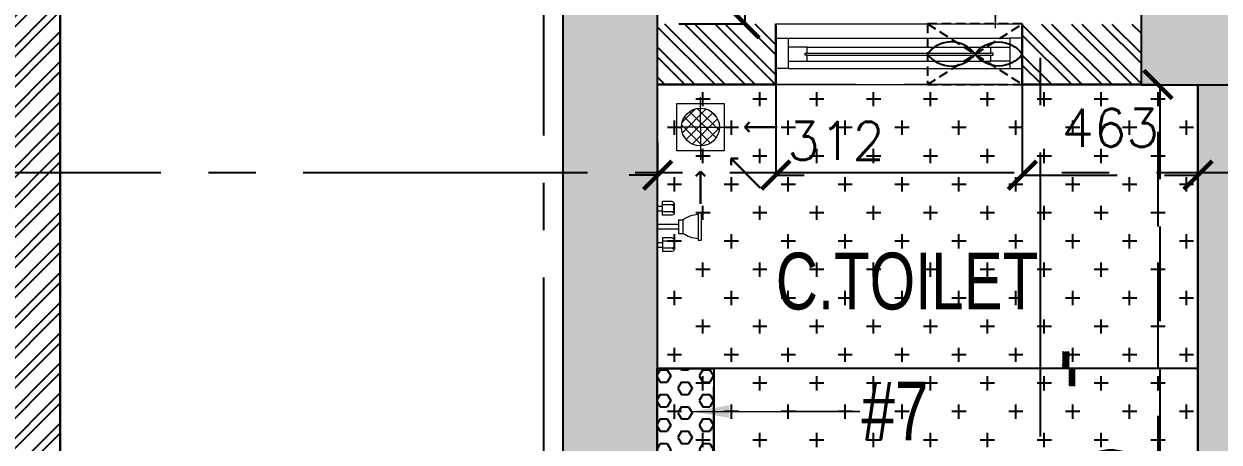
# Model space of a CAD drawing. Header units: millimetres. Extents: x 1167879 to 1231451, y -5731814 to -5645217.
# Drawn here: x 1211916 to 1215068, y -5712744 to -5711639 of the extents above; entities that cross this region are included whole.
import ezdxf

# ---------------------------------------------------------------- set-up
doc = ezdxf.new("R2010")
doc.units = ezdxf.units.MM
doc.header["$LTSCALE"] = 1000
doc.header["$MEASUREMENT"] = 0
for name, pattern in [('3BHK-A$0$AUDIT_D_120904163729-0', [0]), ('3BHK-A$0$HIDDEN', [0.375, 0.25, -0.125]), ('AUDIT_D_120904163729-0', [0]), ('T8 - TYPICAL FLOOR CORE$0$T10-TYPICAL FLOOR CORE$0$HIDDEN', [0.375, 0.25, -0.125]), ('T8(T9 IS SIMILAR) - DIMENSION & TEXTING$0$HIDDEN', [0.375, 0.25, -0.125]), ('T8(T9 IS SIMILAR)$0$$0$HIDDEN', [0.375, 0.25, -0.125]), ('T8(T9 IS SIMILAR)$0$HIDDEN', [0.375, 0.25, -0.125]), ('T8_REFUGE COLUMNS$0$CENTER2', [1.125, 0.75, -0.125, 0.125, -0.125])]:
    doc.linetypes.add(name, pattern=pattern)
doc.layers.get('0').update_dxf_attribs({"linetype": 'AUDIT_D_120904163729-0'})
for name, color, linetype, lineweight in [('3BHK-A$0$$1$a-TOI-fixtures', 251, 'Continuous', 0), ('3BHK-A$0$$1$A-WALL- 160', 6, 'Continuous', 30), ('3BHK-A$0$a-TOI-fixtures', 251, 'Continuous', 0), ('3BHK-A$0$A-WALL- 160', 6, 'Continuous', 30), ('3BHK-A$0$Ventilator', 5, 'Continuous', 0), ('T8 - TYPICAL FLOOR CORE$0$A-WALL- 160', 6, 'Continuous', 30), ('T8(T9 IS SIMILAR) - DIMENSION & TEXTING$0$a-Text', 4, 'Continuous', 0), ('T8(T9 IS SIMILAR) - DIMENSION & TEXTING$0$R0-18-10-2014-T1-1st Podium Floor Plan$0$Text', 2, 'Continuous', 0), ('T8(T9 IS SIMILAR)$0$D&W', 8, 'Continuous', 25), ('T8(T9 IS SIMILAR)$0$SCPL BEAM', 191, 'T8(T9 IS SIMILAR)$0$$0$HIDDEN', 13)]:
    doc.layers.add(name, color=color, linetype=linetype, lineweight=lineweight)
for name, color, linetype in [('3BHK-A$0$$1$ELEV.', 5, 'Continuous'), ('3BHK-A$0$$1$LEDGE WALL', 5, 'Continuous'), ('3BHK-A$0$A-HATCH -160', 251, '3BHK-A$0$AUDIT_D_120904163729-0'), ('3BHK-A$0$a-tile drop', 3, 'Continuous'), ('3BHK-A$0$A-TOI SUNK 50MM', 8, 'Continuous'), ('3BHK-A$0$APT PLANS-typ$0$TILEDROP', 3, 'Continuous'), ('3BHK-A$0$LEDGE WALL', 5, 'Continuous'), ('T8 - TYPICAL FLOOR CORE$0$T10-TYPICAL FLOOR CORE$0$A-SLAB SUNK-AC LEDGES', 251, 'T8 - TYPICAL FLOOR CORE$0$T10-TYPICAL FLOOR CORE$0$HIDDEN'), ('T8(T9 IS SIMILAR) - DIMENSION & TEXTING$0$A-DIMENSIONS', 2, 'T8(T9 IS SIMILAR) - DIMENSION & TEXTING$0$HIDDEN'), ('T8(T9 IS SIMILAR)$0$$6$a-beam 2', 50, 'Continuous'), ('T8(T9 IS SIMILAR)$0$S-BEAM', 20, 'T8(T9 IS SIMILAR)$0$$0$HIDDEN'), ('T8_REFUGE COLUMNS$0$A-CENTERLINE', 193, 'T8_REFUGE COLUMNS$0$CENTER2'), ('T8_REFUGE COLUMNS$0$A-RCC COLS', 3, 'Continuous'), ('T8_TYPICAL COLUMNS$0$A-RCC COLS', 3, 'Continuous')]:
    doc.layers.add(name, color=color, linetype=linetype)
doc.layers.add('T8_REFUGE COLUMNS$0$COL-HATCH', color=7, linetype='Continuous', lineweight=25, true_color=0xa3a3a3)
doc.styles.add('3BHK-A$0$Romans 1', font='romans.shx', dxfattribs={"height": 100})
doc.styles.add('T8(T9 IS SIMILAR) - DIMENSION & TEXTING$0$ARIAL ARROW', font='swisscl.ttf')
doc.styles.add('T8(T9 IS SIMILAR) - DIMENSION & TEXTING$0$Romans 1', font='romans.shx', dxfattribs={"height": 100})
doc.styles.add('T8(T9 IS SIMILAR) - DIMENSION & TEXTING$0$Tahoma', font='tahoma.ttf')
doc.dimstyles.new('3BHK-A$0$ALPINE S', dxfattribs={"dimscale": 0, "dimtxt": 100, "dimasz": 75, "dimexe": 0, "dimexo": 0, "dimgap": 75, "dimtad": 1, "dimdec": 0, "dimzin": 0, "dimdsep": 46, "dimtxsty": '3BHK-A$0$Romans 1', "dimblk": '3BHK-A$0$_ArchTick', "dimcen": 0.09, "dimclrd": 256, "dimclre": 256, "dimclrt": 7, "dimadec": 0, "dimazin": 0, "dimtfac": 1, "dimtdec": 0, "dimtofl": 0, "dimtmove": 1, "dimatfit": 0, "dimldrblk": '3BHK-A$0$_Open90', "dimfxl": 1, "dimtolj": 1, "dimtzin": 0, "dimarcsym": 0})
doc.dimstyles.new('T8(T9 IS SIMILAR) - DIMENSION & TEXTING$0$ALPINE S', dxfattribs={"dimscale": 0, "dimtxt": 100, "dimasz": 75, "dimexe": 0, "dimexo": 0, "dimgap": 75, "dimtad": 1, "dimdec": 0, "dimzin": 0, "dimdsep": 46, "dimtxsty": 'T8(T9 IS SIMILAR) - DIMENSION & TEXTING$0$Romans 1', "dimblk": 'T8(T9 IS SIMILAR) - DIMENSION & TEXTING$0$_ArchTick', "dimcen": 0.09, "dimclrd": 256, "dimclre": 256, "dimclrt": 7, "dimadec": 0, "dimazin": 0, "dimtfac": 1, "dimtdec": 0, "dimtofl": 0, "dimtmove": 1, "dimatfit": 0, "dimldrblk": 'T8(T9 IS SIMILAR) - DIMENSION & TEXTING$0$_Open90', "dimfxl": 1, "dimtolj": 1, "dimtzin": 0, "dimarcsym": 0})
doc.dimstyles.new('T8(T9 IS SIMILAR) - DIMENSION & TEXTING$0$SAMATA STD', dxfattribs={"dimtxt": 100, "dimasz": 50, "dimexe": 50, "dimexo": 50, "dimgap": 10, "dimtad": 0, "dimdec": 0, "dimrnd": 5, "dimzin": 0, "dimdsep": 46, "dimtxsty": 'T8(T9 IS SIMILAR) - DIMENSION & TEXTING$0$Tahoma', "dimblk": 'T8(T9 IS SIMILAR) - DIMENSION & TEXTING$0$_Origin2', "dimcen": -50, "dimdle": 50, "dimclrd": 7, "dimclre": 7, "dimclrt": 7, "dimadec": 0, "dimazin": 0, "dimtfac": 1, "dimtdec": 0, "dimtmove": 1, "dimatfit": 3, "dimfxl": 150, "dimtfill": 1, "dimtolj": 1, "dimtzin": 0, "dimlwd": -1, "dimlwe": -1, "dimarcsym": 0})

# ---------------------------------------------------------------- blocks, each defined once
blk = doc.blocks.new('T8(T9 IS SIMILAR) - DIMENSION & TEXTING$0$_ArchTick')
at = {"color": 0, "linetype": 'ByBlock', "const_width": 0.15}
blk.add_lwpolyline([(-0.5, -0.5), (0.5, 0.5)], dxfattribs=at)
blk = doc.blocks.new('*D448')
at = {"layer": 'T8(T9 IS SIMILAR) - DIMENSION & TEXTING$0$A-DIMENSIONS', "linetype": 'T8(T9 IS SIMILAR) - DIMENSION & TEXTING$0$HIDDEN', "lineweight": -2, "transparency": 16777216}
for p, q in [((1213899.028966847, -5711799.163711638), (1213899.028966847, -5712038.583169994)), ((1213587.268408691, -5711952.406651478), (1213587.268408691, -5712038.583169994))]:
    blk.add_line(p, q, dxfattribs=at)
at = {"layer": 'T8(T9 IS SIMILAR) - DIMENSION & TEXTING$0$A-DIMENSIONS', "lineweight": -2, "transparency": 16777216}
for p, q in [((1213587.268408691, -5712038.583169994), (1213512.268408691, -5712038.583169994)), ((1213899.028966847, -5712038.583169994), (1213974.028966847, -5712038.583169994))]:
    blk.add_line(p, q, dxfattribs=at)
at = {"layer": 'T8(T9 IS SIMILAR) - DIMENSION & TEXTING$0$A-DIMENSIONS', "linetype": 'ByBlock', "lineweight": -2, "transparency": 16777216, "xscale": 75, "yscale": 75, "zscale": 75}
blk.add_blockref('T8(T9 IS SIMILAR) - DIMENSION & TEXTING$0$_ArchTick', (1213587.268408691, -5712038.583169994), dxfattribs=at)
at = {"layer": 'T8(T9 IS SIMILAR) - DIMENSION & TEXTING$0$A-DIMENSIONS', "linetype": 'ByBlock', "lineweight": -2, "transparency": 16777216, "xscale": 75, "yscale": 75, "zscale": 75, "rotation": 180}
blk.add_blockref('T8(T9 IS SIMILAR) - DIMENSION & TEXTING$0$_ArchTick', (1213899.028966847, -5712038.583169994), dxfattribs=at)
at = {"layer": 'T8(T9 IS SIMILAR) - DIMENSION & TEXTING$0$A-DIMENSIONS', "color": 7, "linetype": 'ByBlock', "transparency": 16777216, "insert": (1214057.847523632, -5711948.156800954), "char_height": 100, "attachment_point": 5, "style": 'T8(T9 IS SIMILAR) - DIMENSION & TEXTING$0$Romans 1'}
blk.add_mtext('\\A1;312', dxfattribs=at)
blk = doc.blocks.new('T8(T9 IS SIMILAR) - DIMENSION & TEXTING$0$_Open90')
at = {"color": 0, "linetype": 'ByBlock', "lineweight": -2}
for p, q in [((-0.5, 0.5), (0, 0)), ((0, 0), (-1, 0)), ((0, 0), (-0.5, -0.5))]:
    blk.add_line(p, q, dxfattribs=at)
blk = doc.blocks.new('*D400')
at = {"layer": 'T8(T9 IS SIMILAR) - DIMENSION & TEXTING$0$A-DIMENSIONS', "linetype": 'T8(T9 IS SIMILAR) - DIMENSION & TEXTING$0$HIDDEN', "lineweight": -2, "transparency": 16777216}
for p, q in [((1214549.028966847, -5711799.163711638), (1214549.028966847, -5712038.583169994)), ((1215012.268408691, -5711952.406651478), (1215012.268408691, -5712038.583169994))]:
    blk.add_line(p, q, dxfattribs=at)
at = {"layer": 'T8(T9 IS SIMILAR) - DIMENSION & TEXTING$0$A-DIMENSIONS', "lineweight": -2, "transparency": 16777216}
blk.add_line((1214549.028966847, -5712038.583169994), (1215012.268408691, -5712038.583169994), dxfattribs=at)
at = {"layer": 'T8(T9 IS SIMILAR) - DIMENSION & TEXTING$0$A-DIMENSIONS', "linetype": 'ByBlock', "lineweight": -2, "transparency": 16777216, "xscale": 75, "yscale": 75, "zscale": 75, "rotation": 180}
blk.add_blockref('T8(T9 IS SIMILAR) - DIMENSION & TEXTING$0$_ArchTick', (1214549.028966847, -5712038.583169994), dxfattribs=at)
at = {"layer": 'T8(T9 IS SIMILAR) - DIMENSION & TEXTING$0$A-DIMENSIONS', "linetype": 'ByBlock', "lineweight": -2, "transparency": 16777216, "xscale": 75, "yscale": 75, "zscale": 75}
blk.add_blockref('T8(T9 IS SIMILAR) - DIMENSION & TEXTING$0$_ArchTick', (1215012.268408691, -5712038.583169994), dxfattribs=at)
at = {"layer": 'T8(T9 IS SIMILAR) - DIMENSION & TEXTING$0$A-DIMENSIONS', "color": 7, "linetype": 'ByBlock', "transparency": 16777216, "insert": (1214780.648687769, -5711913.583169994), "char_height": 100, "attachment_point": 5, "style": 'T8(T9 IS SIMILAR) - DIMENSION & TEXTING$0$Romans 1'}
blk.add_mtext('\\A1;463', dxfattribs=at)
blk = doc.blocks.new('*D401')
at = {"layer": 'T8(T9 IS SIMILAR) - DIMENSION & TEXTING$0$A-DIMENSIONS', "linetype": 'T8(T9 IS SIMILAR) - DIMENSION & TEXTING$0$HIDDEN', "lineweight": -2, "transparency": 16777216}
for p, q in [((1214797.55627681, -5711799.123226941), (1214907.009540971, -5711799.123226941)), ((1214797.55627681, -5714048.804952613), (1214907.009540971, -5714048.804952613))]:
    blk.add_line(p, q, dxfattribs=at)
at = {"layer": 'T8(T9 IS SIMILAR) - DIMENSION & TEXTING$0$A-DIMENSIONS', "lineweight": -2, "transparency": 16777216}
blk.add_line((1214907.009540971, -5714048.804952613), (1214907.009540971, -5711799.123226941), dxfattribs=at)
at = {"layer": 'T8(T9 IS SIMILAR) - DIMENSION & TEXTING$0$A-DIMENSIONS', "linetype": 'ByBlock', "lineweight": -2, "transparency": 16777216, "xscale": 75, "yscale": 75, "zscale": 75}
for p, rotation in [((1214907.009540971, -5711799.123226941), 90), ((1214907.009540971, -5714048.804952613), 270)]:
    blk.add_blockref('T8(T9 IS SIMILAR) - DIMENSION & TEXTING$0$_ArchTick', p, dxfattribs=dict(at, rotation=rotation))
at = {"layer": 'T8(T9 IS SIMILAR) - DIMENSION & TEXTING$0$A-DIMENSIONS', "color": 7, "linetype": 'ByBlock', "transparency": 16777216, "insert": (1214782.009540972, -5712923.964089777), "char_height": 100, "attachment_point": 5, "rotation": 90, "style": 'T8(T9 IS SIMILAR) - DIMENSION & TEXTING$0$Romans 1'}
blk.add_mtext('\\A1;2250', dxfattribs=at)
blk = doc.blocks.new('*D337')
at = {"layer": 'T8(T9 IS SIMILAR) - DIMENSION & TEXTING$0$A-DIMENSIONS', "linetype": 'T8(T9 IS SIMILAR) - DIMENSION & TEXTING$0$HIDDEN', "lineweight": -2, "transparency": 16777216}
for p, q in [((1213643.518408691, -5710098.811375679), (1213817.647120671, -5710098.811375679)), ((1213643.719358897, -5711639.150016902), (1213817.647120671, -5711639.150016902))]:
    blk.add_line(p, q, dxfattribs=at)
at = {"layer": 'T8(T9 IS SIMILAR) - DIMENSION & TEXTING$0$A-DIMENSIONS', "lineweight": -2, "transparency": 16777216}
blk.add_line((1213817.647120671, -5710098.811375679), (1213817.647120671, -5711639.150016902), dxfattribs=at)
at = {"layer": 'T8(T9 IS SIMILAR) - DIMENSION & TEXTING$0$A-DIMENSIONS', "linetype": 'ByBlock', "lineweight": -2, "transparency": 16777216, "xscale": 75, "yscale": 75, "zscale": 75}
for p, rotation in [((1213817.647120671, -5710098.811375679), 90), ((1213817.647120671, -5711639.150016902), 270)]:
    blk.add_blockref('T8(T9 IS SIMILAR) - DIMENSION & TEXTING$0$_ArchTick', p, dxfattribs=dict(at, rotation=rotation))
at = {"layer": 'T8(T9 IS SIMILAR) - DIMENSION & TEXTING$0$A-DIMENSIONS', "color": 7, "linetype": 'ByBlock', "transparency": 16777216, "insert": (1213692.647120672, -5710868.980696291), "char_height": 100, "attachment_point": 5, "rotation": 90, "style": 'T8(T9 IS SIMILAR) - DIMENSION & TEXTING$0$Romans 1'}
blk.add_mtext('\\A1;1540', dxfattribs=at)
blk = doc.blocks.new('T8(T9 IS SIMILAR) - DIMENSION & TEXTING$0$_Origin2')
at = {"color": 0, "linetype": 'ByBlock', "lineweight": -2}
blk.add_line((-0.5, 0), (-1, 0), dxfattribs=at)
for radius in [0.5, 0.25]:
    blk.add_circle((0, 0), radius, dxfattribs=at)
blk = doc.blocks.new('T8_REFUGE COLUMNS')
at = {"layer": 'T8_REFUGE COLUMNS$0$COL-HATCH', "linetype": 'ByBlock'}
h = blk.add_hatch(color=256, dxfattribs=at)
h.dxf.hatch_style = 1
h.paths.add_polyline_path([(1213587.069074492, -5709939.863253396), (1213337.069074492, -5709939.863253396), (1213337.069074492, -5714149.863253396), (1213587.069074492, -5714149.863253396)])
h = blk.add_hatch(color=256, dxfattribs=at)
h.dxf.hatch_style = 1
h.paths.add_polyline_path([(1214862.069074492, -5711799.863253396), (1215112.069074492, -5711799.863253396), (1215112.069074492, -5709939.863253396), (1214862.069074492, -5709939.863253396)])
at = {"layer": 'T8_REFUGE COLUMNS$0$A-CENTERLINE'}
for p, q in [((1214597.093489862, -5722853.457671415), (1214597.093489862, -5698299.636913834)), ((1213287.069077838, -5728808.541404216), (1213287.069077838, -5698573.632249597)), ((1223527.849618288, -5712032.363253396), (1182137.130773903, -5712032.363253396))]:
    blk.add_line(p, q, dxfattribs=at)
at = {"layer": 'T8_REFUGE COLUMNS$0$A-RCC COLS', "linetype": 'ByBlock'}
for points in [[(1213587.069074492, -5709939.863253396), (1213337.069074492, -5709939.863253396), (1213337.069074492, -5714149.863253396), (1213587.069074492, -5714149.863253396)], [(1214862.069074492, -5711799.863253396), (1215112.069074492, -5711799.863253396), (1215112.069074492, -5709939.863253396), (1214862.069074492, -5709939.863253396)]]:
    blk.add_lwpolyline(points, close=True, dxfattribs=at)
blk = doc.blocks.new('T8_TYPICAL COLUMNS')
at = {"layer": 'T8_TYPICAL COLUMNS$0$A-RCC COLS', "linetype": 'ByBlock'}
blk.add_blockref('T8_REFUGE COLUMNS', (0, 0), dxfattribs=at)
blk = doc.blocks.new('3BHK-A$0$$1$SH-flat-2')
at = {"layer": '3BHK-A$0$$1$a-TOI-fixtures'}
for p, q in [((14.58545720076654, 29.96890786848963), (14.6623679799959, 65.96882571186872)), ((39.87427011504769, 65.91496261581779), (14.6623679799959, 65.96882571186872)), ((0.0897292424924672, 41.9999041510746), (14.61109412717633, 41.96888048294932)), ((0.1153661689022556, 53.99987676553427), (14.63673105358612, 53.96885309740901)), ((39.74256958789192, 38.67833802476525), (14.53066745295655, 38.73220112081617)), ((39.78203696873971, 57.15198346506804), (14.57013483368791, 57.20584656111897)), ((43.42382801196071, 31.55861227028072), (44.73235134384593, 33.07593266386539)), ((44.62536237493623, 43.01740525010973), (44.64502356189766, 52.22029103059322)), ((45.89735140220727, 36.20045939460397), (45.94612890656573, 59.03192937187849)), ((108.3742690176004, -32.83030842524022), (108.5135574364103, 32.36694593075663)), ((108.5135574364103, 32.36694593075663), (108.5208240061765, 35.76823659613729)), ((108.5208240061765, 35.76823659613729), (116.3477517892606, 35.75151502713561)), ((116.1939302308019, -36.24832065962254), (116.3477517892606, 35.75151502713561)), ((-0.0128184632631019, -5.999986307695508), (0.0128184632631019, 5.999986307695508)), ((0.0128184632631019, 5.999986307695508), (56.28379640099593, 5.879768122918903)), ((39.79735933581833, 29.91504477243871), (14.58545720076654, 29.96890786848963)), ((56.23252254817636, -18.12017710600048), (56.30943332740571, 17.87974073737859)), ((56.30943332740571, 17.87974073737859), (68.30940594186539, 17.85410381108522)), ((68.23249516263604, -18.14581403229385), (68.30940594186539, 17.85410381108522)), ((-0.0128184632631019, -5.999986307695508), (56.25815947458614, -6.12020449154079)), ((14.4572725687176, -30.03095520380885), (14.38036178948823, -66.03087304718792)), ((39.6691747037694, -30.08481829985977), (14.4572725687176, -30.03095520380885)), ((56.23252254817636, -18.12017710600048), (68.23249516263604, -18.14581403229385)), ((-0.1153661689022556, -53.99987676553427), (14.40599871589802, -54.03090043272822)), ((-0.0897292424924672, -41.9999041510746), (14.43163564230781, -42.03092781826852)), ((39.53747417661361, -57.32144289091229), (14.32557204167824, -57.26757979486135)), ((39.57694155746139, -38.84779745060951), (14.36503942240961, -38.7939343545586)), ((43.28858762187883, -31.74386601056904), (44.59061578521504, -33.26676362659782)), ((44.44114975631237, -43.2076883194968), (44.4214885692345, -52.41057409904897)), ((45.74225469573867, -36.39623966068029), (45.69347719138022, -59.22770963795482)), ((108.3742690176004, -32.83030842524022), (108.3670024477178, -36.23159909062088)), ((108.3670024477178, -36.23159909062088), (116.1939302308019, -36.24832065962254)), ((39.59226392454002, -66.08473614323884), (14.38036178948823, -66.03087304718792))]:
    blk.add_line(p, q, dxfattribs=at)
for centre, radius, start, end in [((39.86401534441393, 61.11497357022017), 4.799999999999998, 359.8775926183169, 89.8775925983494), ((39.75282435852569, 43.47832707036287), 4.799999999999998, 269.8775925983494, 359.8775926183169), ((39.73231481737457, 33.87834897916764), 4.799999999999998, 359.8775926183169, 89.8775925983494), ((39.77152957255022, 52.23374698963016), 4.799999999999998, 359.8775926183169, 89.8775925983494), ((39.79229173925705, 61.95197251066566), 4.799999999999998, 269.8775925983494, 359.8775926183169), ((39.80761410633568, 34.71503381803632), 4.799999999999998, 269.8775925983494, 359.8775926183169), ((41.14613945549353, 59.04199445992708), 4.799999999999998, 359.8775926183169, 46.44489964919602), ((41.09736235649324, 36.21071416512132), 4.799999999999998, 319.225814196031, 359.8775926183169), ((114.7754962771432, -47.92429682146758), 80.53505783733691, 94.45948857713338, 125.2375161767863), ((39.65891993325204, -34.88480734545738), 4.799999999999998, 359.8775926183169, 89.8775925983494), ((114.9792200268712, 47.43344530556351), 80.53505783733691, 234.5176689941449, 265.2956966200736), ((39.52721940609627, -62.12143193650991), 4.799999999999998, 359.8775926183169, 89.8775925983494), ((39.54798157280311, -52.40320641547441), 4.799999999999998, 269.8775925983494, 359.8775926183169), ((39.58719632797875, -34.04780840501189), 4.799999999999998, 269.8775925983494, 359.8775926183169), ((39.56668678682763, -43.64778649620711), 4.799999999999998, 359.8775926183169, 89.8775925983494), ((39.60251869505737, -61.28474709764123), 4.799999999999998, 269.8775925983494, 359.8775926183169), ((40.89348855090793, -59.21726518496871), 4.799999999999998, 313.3102855457452, 359.8775926183169), ((40.94226564990822, -36.38598489016295), 4.799999999999998, 359.8775926183169, 40.52937102270659)]:
    blk.add_arc(centre, radius, start, end, dxfattribs=at)
blk = doc.blocks.new('3BHK-A$0$TILE DROP -x')
at = {"layer": '3BHK-A$0$APT PLANS-typ$0$TILEDROP'}
h = blk.add_hatch(dxfattribs=at)
h.set_pattern_fill('ACET-2D-ANSI31', color=8, scale=90, angle=89.99999999999999, style=0)
h.set_pattern_definition([(135, (-851695.9139893535, 5365039.182609772), (-7.954951288348662, -7.954951288348659), [])])
h.paths.add_polyline_path([(-58323.94854449527, -19205.88290157635), (-58323.94854449527, -19023.73387729563), (-58261.51981097856, -19023.73387729563), (-58261.51981097856, -19205.88290157635)])
edge = h.paths.add_edge_path()
edge.add_line((-58323.94854449527, -19381.16774707194), (-58393.72960459582, -19381.16774707194))
edge.add_line((-58323.9485444997, -19205.88290157635), (-58323.94854449527, -19381.16774707194))
edge.add_line((-58393.08517707838, -19205.88290157635), (-58323.9485444997, -19205.88290157635))
edge.add_line((-58393.08517707464, -19381.16774707194), (-58393.08517707838, -19205.88290157635))
at = {"layer": '3BHK-A$0$APT PLANS-typ$0$TILEDROP', "color": 1}
blk.add_line((-58153.93408855224, -19205.88290150836), (-58434.03095930733, -19205.88290150836), dxfattribs=at)
at = {"layer": '3BHK-A$0$APT PLANS-typ$0$TILEDROP', "color": 20, "const_width": 10}
for points in [[(-58261.51981097856, -19205.88290157635), (-58261.51981097856, -19023.73387729563)], [(-58323.94854449527, -19381.16774707194), (-58323.94854449527, -19205.88290157635)], [(-58323.94854449527, -19205.88290157635), (-58261.51981097856, -19205.88290157635)]]:
    blk.add_lwpolyline(points, dxfattribs=at)
blk = doc.blocks.new('3BHK-A$0$V1')
at = {"layer": '3BHK-A$0$Ventilator'}
for p, q in [((1139503.9029181, -5700057.068097494), (1140153.9029181, -5700057.068097494)), ((1139503.9029181, -5700217.068097494), (1140153.9029181, -5700217.068097494))]:
    blk.add_line(p, q, dxfattribs=at)
at = {"layer": '3BHK-A$0$Ventilator', "color": 8}
for p, q in [((1139536.9029181, -5700094.568097494), (1140120.9029181, -5700094.568097494)), ((1139586.9029181, -5700118.318097494), (1140070.9029181, -5700118.318097494)), ((1139536.9029181, -5700174.568097494), (1140120.9029181, -5700174.568097494)), ((1139586.9029181, -5700155.818097494), (1140070.9029181, -5700155.818097494))]:
    blk.add_line(p, q, dxfattribs=at)
at = {"layer": '3BHK-A$0$Ventilator', "color": 5}
for p, q in [((1139586.9029181, -5700134.068097494), (1140070.9029181, -5700134.068097494)), ((1139586.9029181, -5700140.068097494), (1140070.9029181, -5700140.068097494))]:
    blk.add_line(p, q, dxfattribs=at)
at = {"layer": '3BHK-A$0$Ventilator', "color": 4}
for points in [[(1139503.9029181, -5700094.568097494), (1139536.9029181, -5700094.568097494), (1139536.9029181, -5700174.568097494), (1139503.9029181, -5700174.568097494)], [(1140153.9029181, -5700094.568097494), (1140120.9029181, -5700094.568097494), (1140120.9029181, -5700174.568097494), (1140153.9029181, -5700174.568097494)], [(1139586.9029181, -5700134.068097494), (1139586.9029181, -5700118.318097494), (1139536.9029181, -5700118.318097494), (1139536.9029181, -5700155.818097494), (1139586.9029181, -5700155.818097494), (1139586.9029181, -5700140.068097494), (1139580.9029181, -5700140.068097494), (1139580.9029181, -5700134.068097494)], [(1140070.9029181, -5700134.068097494), (1140070.9029181, -5700118.318097494), (1140120.9029181, -5700118.318097494), (1140120.9029181, -5700155.818097494), (1140070.902918101, -5700155.818097494), (1140070.902918101, -5700140.068097494), (1140076.902918101, -5700140.068097494), (1140076.902918101, -5700134.068097494)]]:
    blk.add_lwpolyline(points, close=True, dxfattribs=at)
blk = doc.blocks.new('3BHK-A$0$_ArchTick')
at = {"color": 0, "linetype": 'ByBlock', "const_width": 0.15}
blk.add_lwpolyline([(-0.5, -0.5), (0.5, 0.5)], dxfattribs=at)
blk = doc.blocks.new('3BHK-A$0$_Open90')
at = {"color": 0, "linetype": 'ByBlock', "lineweight": -2}
for p, q in [((0, 0), (-1, 0)), ((-0.5, 0.5), (0, 0)), ((0, 0), (-0.5, -0.5))]:
    blk.add_line(p, q, dxfattribs=at)
blk = doc.blocks.new('T8 - TYPICAL FLOOR CORE')
at = {"layer": 'T8 - TYPICAL FLOOR CORE$0$T10-TYPICAL FLOOR CORE$0$A-SLAB SUNK-AC LEDGES', "linetype": 'ByBlock'}
h = blk.add_hatch(dxfattribs=at)
h.set_pattern_fill('ANSI32', color=256, scale=150)
h.set_pattern_definition([(45.00000000000001, (3.725290298461914e-09, 0), (-39.77475644174329, 39.7747564417433), []), (45.00000000000001, (26.51650425326079, 0), (-39.77475644174329, 39.7747564417433), [])])
h.paths.add_polyline_path([(1211852.4104839, -5713714.027511456), (1211852.41047789, -5713874.138447795), (1212012.150624346, -5713874.151237854), (1212012.397734075, -5710799.555501651), (1211852.410593317, -5710799.564470891), (1211852.41258637, -5713714.027511456)])
at = {"layer": 'T8 - TYPICAL FLOOR CORE$0$A-WALL- 160', "linetype": 'ByBlock'}
blk.add_line((1212012.150634278, -5713874.027665376, -0.551619110882674), (1212012.410593317, -5710599.564333833, 9.706785678442742e-05), dxfattribs=at)
blk = doc.blocks.new('T8(T9 IS SIMILAR) - DIMENSION & TEXTING')
at = {"layer": 'T8(T9 IS SIMILAR) - DIMENSION & TEXTING$0$a-Text', "style": 'T8(T9 IS SIMILAR) - DIMENSION & TEXTING$0$ARIAL ARROW'}
blk.add_text('C.TOILET', height=150, dxfattribs=at).set_placement((1213899.091379511, -5712393.236663123))
at = {"layer": 'T8(T9 IS SIMILAR) - DIMENSION & TEXTING$0$R0-18-10-2014-T1-1st Podium Floor Plan$0$Text', "linetype": 'ByBlock', "style": 'T8(T9 IS SIMILAR) - DIMENSION & TEXTING$0$ARIAL ARROW'}
blk.add_text('#7', height=154.9125, dxfattribs=at).set_placement((1214125.029516319, -5712738.680854224, 0.04433325770848373))
at = {"layer": 'T8(T9 IS SIMILAR) - DIMENSION & TEXTING$0$A-DIMENSIONS', "linetype": 'ByBlock'}
for base, p1, p2, picture, middle in [((1213817.647120671, -5711639.150016902), (1213643.518408691, -5710098.811375679), (1213643.719358897, -5711639.150016902), '*D337', (1213692.647120672, -5710868.980696291)), ((1214907.009540971, -5711799.123226941), (1214797.55627681, -5714048.804952613), (1214797.55627681, -5711799.123226941), '*D401', (1214782.009540972, -5712923.964089777))]:
    dim = blk.add_linear_dim(base=base, p1=p1, p2=p2, angle=270, dimstyle='T8(T9 IS SIMILAR) - DIMENSION & TEXTING$0$ALPINE S', override={"dimscale": 1, "dimfxl": 5, "dimarcsym": 1}, dxfattribs=at)
    dim.commit()
    dim.dimension.update_dxf_attribs({"geometry": picture, "text_midpoint": middle})
dim = blk.add_linear_dim(base=(1213587.268408691, -5712038.583169994), p1=(1213899.028966847, -5711799.163711638, 0.4895635743113104), p2=(1213587.268408691, -5711952.406651478), dimstyle='T8(T9 IS SIMILAR) - DIMENSION & TEXTING$0$ALPINE S', override={"dimscale": 1, "dimfxl": 5, "dimarcsym": 1}, dxfattribs=at)
dim.commit()
dim.dimension.update_dxf_attribs({"geometry": '*D448', "text_midpoint": (1214057.847523632, -5712073.156800954), "dimtype": 128})
dim = blk.add_linear_dim(base=(1215012.268408691, -5712038.583169994), p1=(1214549.028966847, -5711799.163711638, 0.4895635743113104), p2=(1215012.268408691, -5711952.406651478), dimstyle='T8(T9 IS SIMILAR) - DIMENSION & TEXTING$0$ALPINE S', override={"dimscale": 1, "dimfxl": 5, "dimarcsym": 1}, dxfattribs=at)
dim.commit()
dim.dimension.update_dxf_attribs({"geometry": '*D400', "text_midpoint": (1214780.648687769, -5711913.583169994)})
at = {"layer": 'T8(T9 IS SIMILAR) - DIMENSION & TEXTING$0$R0-18-10-2014-T1-1st Podium Floor Plan$0$Text'}
for points in [[(1214478.588162708, -5711650.323462113), (1214478.560957924, -5711374.410602692), (1214478.588162708, -5711380.486961386)], [(1213676.385938202, -5712662.777947051), (1214120.963373476, -5712662.750742268), (1213946.222438929, -5712662.777947051)]]:
    blk.add_leader(points, dimstyle='T8(T9 IS SIMILAR) - DIMENSION & TEXTING$0$SAMATA STD', override={"dimscale": 1, "dimasz": 100, "dimclrd": 2, "dimfxlon": 1, "dimarcsym": 1}, dxfattribs=at)
blk = doc.blocks.new('3BHK-A$0$A$C1DA736AB')
at = {"layer": '3BHK-A$0$a-TOI-fixtures', "linetype": 'ByBlock'}
for points in [[(117.0387634050567, 0.417050295509398, -1.444221873203588e-07), (202.2607585566584, 0.417050295509398, -1.444221873203588e-07)], [(81.71770091936924, -82.77827512752265, -1.444221873203588e-07), (158.1694625304081, -159.9498260067776, -1.444221873203588e-07)], [(0.4170502950437367, -117.0387634048238, -1.444221873203588e-07), (0.4170502950437367, -202.2607585564256, -1.444221873203588e-07)]]:
    blk.add_leader(points, dimstyle='3BHK-A$0$ALPINE S', override={"dimscale": 1, "dimasz": 25, "dimtad": 0, "dimfxl": 5, "dimtfill": 1, "dimarcsym": 1}, dxfattribs=at)
blk = doc.blocks.new('3BHK-A$0$Type-A-First Floor Plan-bottom-up$0$FLOOR TRAP-flat-6')
at = {"layer": '3BHK-A$0$a-TOI-fixtures'}
h = blk.add_hatch(dxfattribs=at)
h.set_pattern_fill('ACET-2D-_USER', color=256, scale=20, angle=45, style=0, double=1, pattern_type=0)
h.set_pattern_definition([(45, (-789896.9811593808, 5385770.065510595), (-14.14213562373095, 14.14213562373095), []), (135, (-789896.9811593808, 5385770.065510595), (-14.14213562373095, -14.14213562373095), [])])
edge = h.paths.add_edge_path()
edge.add_arc((150, 150), 50, 0, 360)
for q in [(150, 228.6066128518432), (67.63823741488159, 150), (237.4005553794559, 150), (150, 63.56981365382671)]:
    blk.add_line((150, 150), q, dxfattribs=at)
blk.add_lwpolyline([(87.5, 212.5), (212.5, 212.5), (212.5, 87.5), (87.5, 87.5)], close=True, dxfattribs=at)
blk.add_circle((150, 150), 50, dxfattribs=at)
at = {"layer": '3BHK-A$0$A-WALL- 160', "linetype": 'ByBlock'}
blk.add_blockref('3BHK-A$0$A$C1DA736AB', (149.5829497049563, 149.5829497044906, 1.444221873203588e-07), dxfattribs=at)
blk = doc.blocks.new('3BHK-A')
at = {"layer": '3BHK-A$0$A-HATCH -160', "linetype": 'ByBlock'}
h = blk.add_hatch(dxfattribs=at)
h.set_pattern_fill('ZIGZAG', color=256, scale=250)
h.set_pattern_definition([(9.213864076586625e-15, (1.30385160446167e-08, 0), (31.25, 31.25), [31.25, -31.25]), (90, (31.25000001303852, 0), (-31.25, 31.25), [31.25, -31.25])])
h.paths.add_polyline_path([(1185182.784720457, -5714749.522536782), (1186532.739604953, -5714749.522536782), (1186532.739604953, -5714149.53015602), (1186632.739604953, -5714149.53015602), (1186632.739604954, -5714749.522536783), (1188712.739604953, -5714749.522536781), (1188712.737810913, -5714049.530156025), (1189032.455970523, -5714049.530156025), (1189032.456343462, -5714149.529336603), (1188812.739604953, -5714149.530156019), (1188812.739604953, -5715449.514917542), (1189032.455970523, -5715449.514098127), (1189032.455970527, -5715549.514098127), (1188712.739604953, -5715549.514917542), (1188712.739604953, -5714849.522536781), (1186632.739604953, -5714849.522536783), (1186632.739604953, -5715664.522575011), (1186532.739604953, -5715664.522575011), (1186532.739604953, -5714849.522536783), (1185182.784793119, -5714849.522536782)])
h.paths.add_polyline_path([(1185182.784720457, -5713249.522536782), (1185782.739604953, -5713249.522536782), (1185782.739604953, -5713149.522536782), (1185182.784720457, -5713149.522536782)])
h.paths.add_polyline_path([(1186532.739604953, -5710699.522536782), (1186632.739604953, -5710699.522536782), (1186632.739604953, -5713249.522536782), (1186532.739604953, -5713249.522536782)])
h.paths.add_polyline_path([(1186532.739604954, -5717399.522536783), (1186632.739604953, -5717399.522536783), (1186632.739604953, -5716414.522575011), (1186532.739604954, -5716414.522575011)])
h.paths.add_polyline_path([(1194902.150947615, -5715375.036354459), (1194082.260591126, -5715375.036354459), (1194082.260591126, -5715475.036354459), (1194902.150947615, -5715475.036354459)])
h.paths.add_polyline_path([(1195782.150947615, -5715375.036354459), (1196682.238411872, -5715375.036354459), (1196682.238411872, -5715475.036354459), (1195782.150947615, -5715475.036354459)])
h.paths.add_polyline_path([(1194132.526145509, -5714149.863253383), (1196532.369635714, -5714149.863253383), (1196532.369635714, -5714049.863253383), (1194132.526145509, -5714049.863253383)])
h.paths.add_polyline_path([(1197432.369635714, -5711800.181709208), (1197532.369635713, -5711800.181709208), (1197532.369635713, -5714149.863253383), (1197432.369635714, -5714149.863253383)])
h.paths.add_polyline_path([(1198282.369635714, -5714149.863253383), (1198958.700144985, -5714149.863253387), (1198958.700144985, -5714049.864075284), (1198282.369635714, -5714049.864075281)])
h.paths.add_polyline_path([(1196871.920479781, -5720208.620572756), (1196082.231456206, -5720209.680859622), (1196082.33626486, -5720109.672830017), (1196082.234802242, -5720109.680760174), (1196182.231456206, -5720109.680761719), (1196871.920479781, -5720108.620474854)])
h.paths.add_polyline_path([(1193397.244164141, -5709939.875150396), (1193882.260591126, -5709939.579262343), (1193882.260591126, -5710040.054321714), (1193397.32087479, -5710040.054321714)])
h.paths.add_polyline_path([(1186632.700148101, -5708554.689457875), (1187192.339545021, -5708554.76753319), (1187192.339545021, -5708654.722368722), (1186632.703050737, -5708654.722368754)])
h.paths.add_polyline_path([(1194182.260592735, -5715723.976018642), (1194082.260591126, -5715723.976018642), (1194082.260591126, -5715473.976018642), (1194182.260592735, -5715473.976018642)])
h = blk.add_hatch(dxfattribs=at)
h.set_pattern_fill('ANSI32', color=256, scale=150)
h.set_pattern_definition([(45.00000000000001, (1.30385160446167e-08, 0), (-39.77475644174329, 39.7747564417433), []), (45.00000000000001, (26.51650426257402, 0), (-39.77475644174329, 39.7747564417433), [])])
h.paths.add_polyline_path([(1197682.377641785, -5711640.380040567), (1197995.566178889, -5711640.380040567), (1197995.566178889, -5711800.365190118), (1197682.377641785, -5711800.365190118)])
h = blk.add_hatch(dxfattribs=at)
h.set_pattern_fill('ANSI32', color=256, scale=150)
h.set_pattern_definition([(45.00000000000001, (-0.652265147306025, 1285.594474900514), (-39.77475644174329, 39.7747564417433), []), (45.00000000000001, (25.8642391031608, 1285.594474900514), (-39.77475644174329, 39.7747564417433), [])])
h.paths.add_polyline_path([(1198645.566253178, -5711640.365190118), (1198958.719403745, -5711640.365190118), (1198958.719403745, -5711800.4488275), (1198645.566253178, -5711800.4488275)])
at = {"layer": '3BHK-A$0$A-TOI SUNK 50MM'}
h = blk.add_hatch(dxfattribs=at)
h.set_pattern_fill('CROSS', color=256, scale=300, style=0)
h.set_pattern_definition([(9.213864076586625e-15, (-0.652265147306025, 1286.837772074156), (75, 75), [37.5, -112.5]), (90, (18.09773485269397, 1268.087772074156), (-74.99999999999999, 75), [37.5, -112.5])])
h.paths.add_polyline_path([(1197532.369635714, -5711799.205530326), (1198958.719403745, -5711799.205530326), (1198958.719403745, -5714049.863253383), (1197532.369635715, -5714049.863253383)])
at = {"layer": '3BHK-A$0$LEDGE WALL'}
h = blk.add_hatch(dxfattribs=at)
h.set_pattern_fill('HEX', color=8, scale=150, angle=180)
h.set_pattern_definition([(180, (1.30385160446167e-08, 0), (-3.977157145218398e-15, -32.47595264191645), [18.75, -37.5]), (299.9999999999999, (1.30385160446167e-08, 0), (28.125, 16.23797632095821), [18.74999999999995, -37.4999999999999]), (239.9999999999999, (-18.74999998696148, 0), (28.12499999999999, -16.23797632095823), [18.74999999999994, -37.49999999999989])])
h.paths.add_polyline_path([(1198958.698302169, -5713298.524932641), (1198808.698302169, -5713298.524932641), (1198808.698354525, -5712549.206776072), (1198958.698354525, -5712549.206776072)])
at = {"linetype": '3BHK-A$0$HIDDEN', "ltscale": 0.1}
for p, q in [((1198245.566253129, -5711799.121892943, -0.02432551863291288), (1197995.566253129, -5711639.121892943, -0.02432551863291288)), ((1198245.566253129, -5711639.121892943, -0.02432551863291288), (1197995.566253129, -5711799.121892943, -0.02432551863291288))]:
    blk.add_line(p, q, dxfattribs=at)
at = {"linetype": '3BHK-A$0$HIDDEN', "ltscale": 0.1, "elevation": -0.02432551863291288}
blk.add_lwpolyline([(1198245.566253129, -5711799.121892943), (1197995.566253129, -5711799.121892943), (1197995.566253129, -5711639.121892943), (1198245.566253129, -5711639.121892943)], close=True, dxfattribs=at)
at = {"linetype": 'ByBlock', "elevation": -0.02432551863291288}
for points in [[(1198120.566253129, -5711719.121892943, 0.5200000000009759), (1197995.566253129, -5711719.121892943, 0.5040000000015331), (1198120.566253129, -5711719.121892943, 4.789571992137014)], [(1198120.566253129, -5711719.121892943, -0.5200000000009759), (1198245.566253129, -5711719.121892943, -0.5040000000015331), (1198120.566253129, -5711719.121892943, -4.789571992137014)]]:
    blk.add_lwpolyline(points, format="xyb", dxfattribs=at)
at = {"layer": '3BHK-A$0$$1$A-WALL- 160', "linetype": 'ByBlock'}
for p, q in [((1197995.566253129, -5711799.121892943, -0.02432551863291288), (1197995.566253129, -5711639.121892943, -0.02432551863291288)), ((1198645.566253178, -5711799.121892944, -0.02432551863291288), (1198645.566253178, -5711639.121892944, -0.02432551863291288)), ((1197532.369635714, -5714149.863253383, -0.02432551863291288), (1197532.369635714, -5711800.181882359, -0.02432551863291288)), ((1197682.426242456, -5711799.125193932, -0.02432551863291288), (1197995.566253129, -5711799.121892943, -0.02432551863291288)), ((1198645.566253178, -5711799.121892944, -0.02432551863291288), (1198958.735842124, -5711799.122722594, -0.02432551863291288))]:
    blk.add_line(p, q, dxfattribs=at)
at = {"layer": '3BHK-A$0$$1$ELEV.'}
blk.add_line((1197532.335614966, -5712549.205945566, -0.5138890929442232), (1198958.698354525, -5712549.205945609, -0.5138890929442232), dxfattribs=at)
at = {"layer": '3BHK-A$0$$1$LEDGE WALL'}
blk.add_line((1198808.698298676, -5713298.524932641, -0.5138890929442232), (1198808.698298676, -5712598.804247751, -0.5138890929442232), dxfattribs=at)
at = {"layer": '3BHK-A$0$$1$LEDGE WALL', "elevation": -0.5138890929442232}
blk.add_lwpolyline([(1198808.698298676, -5713298.524932641), (1198958.698298676, -5713298.524932641), (1198958.698354525, -5712549.206776072), (1198808.698354525, -5712549.206776072)], close=True, dxfattribs=at)
at = {"layer": '3BHK-A$0$$1$a-TOI-fixtures', "rotation": 180}
blk.add_blockref('3BHK-A$0$$1$SH-flat-2', (1198958.698354525, -5712174.454140772, -0.5138890929442232), dxfattribs=at)
at = {"layer": '3BHK-A$0$a-tile drop', "xscale": 0.25, "yscale": 0.25, "zscale": 0.25, "rotation": 180}
blk.add_blockref('3BHK-A$0$TILE DROP -x', (1183291.474353562, -5717350.676670898, -0.5138890929442232), dxfattribs=at)
at = {"layer": '3BHK-A$0$a-TOI-fixtures', "extrusion": (0, 0, -1), "zscale": -0.9999999999999998}
blk.add_blockref('3BHK-A$0$Type-A-First Floor Plan-bottom-up$0$FLOOR TRAP-flat-6', (-1198994.235842124, -5712061.622722594, 0.02432551863291288), dxfattribs=at)
at = {"layer": '3BHK-A$0$A-WALL- 160', "linetype": 'ByBlock', "xscale": -1}
blk.add_blockref('3BHK-A$0$V1', (2338149.469171255, -11582.09561415482, -0.02432551863291288), dxfattribs=at)
blk = doc.blocks.new('T8(T9 IS SIMILAR)')
at = {"layer": 'T8(T9 IS SIMILAR)$0$D&W', "linetype": 'ByBlock', "xscale": -1}
blk.add_blockref('3BHK-A', (2412544.595220001, 0, 0.5138890929442232), dxfattribs=at)
at = {"layer": 'T8(T9 IS SIMILAR)$0$D&W', "linetype": 'ByBlock'}
blk.add_blockref('T8 - TYPICAL FLOOR CORE', (1.862645149230957e-09, 0), dxfattribs=at)
blk.add_blockref('T8_TYPICAL COLUMNS', (1.862645149230957e-09, 0), dxfattribs=at)
at = {"layer": 'T8(T9 IS SIMILAR)$0$$6$a-beam 2', "linetype": 'ByBlock'}
blk.add_blockref('T8(T9 IS SIMILAR) - DIMENSION & TEXTING', (1.862645149230957e-09, 0), dxfattribs=at)
at = {"layer": 'T8(T9 IS SIMILAR)$0$S-BEAM'}
for p, q in [((1212012.388659298, -5713672.80541475, 0.3669387463707365), (1212012.397734076, -5710799.555501654, -0.02719527022263146)), ((1214911.36733128, -5711798.900777021, -0.5736513204143217), (1214911.543817445, -5713948.467941055, -0.3325060512962779))]:
    blk.add_line(p, q, dxfattribs=at)
at = {"layer": 'T8(T9 IS SIMILAR)$0$SCPL BEAM', "linetype": 'T8(T9 IS SIMILAR)$0$HIDDEN'}
blk.add_line((1214861.327245845, -5711798.820437053, -0.2667117152577199), (1213584.995011224, -5711798.841602752, -0.2667117152577199), dxfattribs=at)

msp = doc.modelspace()

# ---------------------------------------------------------------- block references
at = {"linetype": 'ByBlock'}
msp.add_blockref('T8(T9 IS SIMILAR) - DIMENSION & TEXTING', (0, 0), dxfattribs=at)

# ---------------------------------------------------------------- next in the draw order: block references
msp.add_blockref('T8(T9 IS SIMILAR)', (0, 0), dxfattribs=at)

doc.saveas('drawing.dxf')
